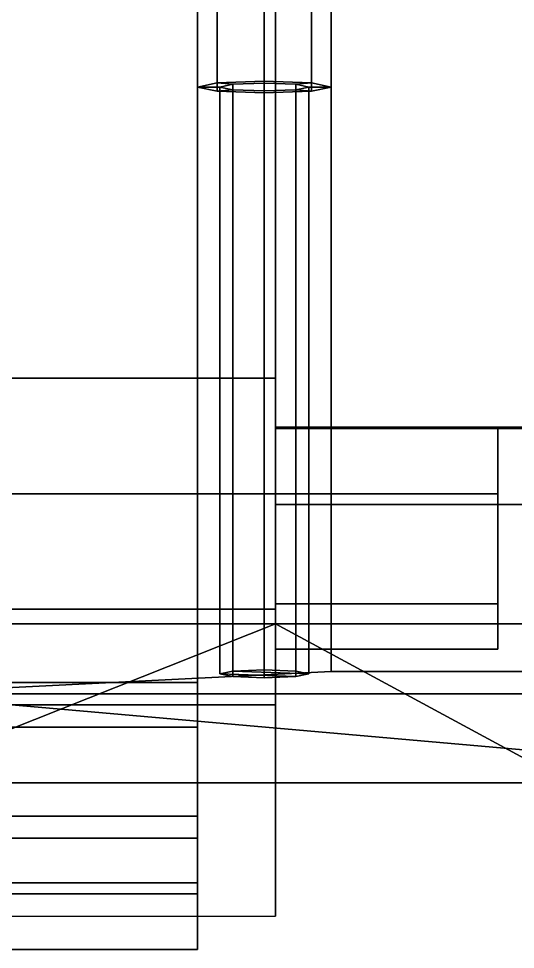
# Model space of a CAD drawing. Header units: millimetres. Extents: x -1.7 to 1.6, y -3.2 to 7.1.
# Drawn here: x -1.191 to -0.744, y -3.2 to -2.363 of the extents above; entities that cross this region are included whole.
import ezdxf

# ---------------------------------------------------------------- set-up
doc = ezdxf.new("R2010")
doc.units = ezdxf.units.MM
doc.header["$MEASUREMENT"] = 0
for name, color, linetype in [('fenders', 6, 'Continuous'), ('tracks', 3, 'Continuous'), ('wheels', 2, 'Continuous')]:
    doc.layers.add(name, color=color, linetype=linetype)

msp = doc.modelspace()

# ---------------------------------------------------------------- linework, layer by layer
for points in [[(-0.96, 3.13016, 1.07919), (-0.96, -2.90717, 1.16), (-0.96, -2.90717, 1.16), (-0.96, 2.57723, 1.40366)], [(-0.96, 1.96, 0.93), (-0.96, -1.92, 0.93), (-0.96, -2.90717, 1.16), (-0.96, 3.13016, 1.07919)], [(0.96, 2.92, 0.51), (0.96, -2.73, 0.51), (-0.96, -2.73, 0.51), (-0.96, 2.92, 0.51)], [(-0.96, -1.99, 0.91), (-0.96, -2.90717, 1.16), (-0.96, -2.90717, 1.16), (-0.96, -1.92, 0.93)], [(-0.96, -2.05, 0.85), (-0.96, -2.90717, 1.16), (-0.96, -2.90717, 1.16), (-0.96, -1.99, 0.91)], [(-0.91, -2.95, 1.68174), (-0.91, -2.08, 1.75739), (-1.27, -2.05, 1.76), (-1.31, -2.97, 1.68)], [(-0.96, -2.07, 0.76), (-0.96, -2.90717, 1.16), (-0.96, -2.90717, 1.16), (-0.96, -2.05, 0.85)], [(-0.96, -2.07, 0.51), (-0.96, -2.73, 0.51), (-0.96, -2.90717, 1.16), (-0.96, -2.07, 0.76)], [(-0.06, -2.95, 1.73174), (-0.06, -2.08, 1.80739), (-0.91, -2.08, 1.80739), (-0.91, -2.95, 1.73174)], [(-0.91, -2.95, 1.73174), (-0.91, -2.08, 1.80739), (-0.91, -2.08, 1.75739), (-0.91, -2.95, 1.68174)], [(-1.01243, -2.42043, 1.75223), (-1.03, -2.42413, 1.7945), (-1.03, -2.195, 1.81454), (-1.01243, -2.1913, 1.77228)], [(-0.97, -2.4189, 1.73472), (-1.01243, -2.42043, 1.75223), (-1.01243, -2.1913, 1.77228), (-0.97, -2.18977, 1.75477)], [(-0.92757, -2.42043, 1.75223), (-0.97, -2.4189, 1.73472), (-0.97, -2.18977, 1.75477), (-0.92757, -2.1913, 1.77228)], [(-0.91, -2.42413, 1.7945), (-0.92757, -2.42043, 1.75223), (-0.92757, -2.1913, 1.77228), (-0.91, -2.195, 1.81454)], [(-1.03, -2.42413, 1.7945), (-1.01243, -2.42782, 1.83676), (-1.01243, -2.1987, 1.85681), (-1.03, -2.195, 1.81454)], [(-1.01243, -2.42782, 1.83676), (-0.97, -2.42936, 1.85427), (-0.97, -2.20023, 1.87431), (-1.01243, -2.1987, 1.85681)], [(-0.97, -2.42936, 1.85427), (-0.92757, -2.42782, 1.83676), (-0.92757, -2.1987, 1.85681), (-0.97, -2.20023, 1.87431)], [(-0.92757, -2.42782, 1.83676), (-0.91, -2.42413, 1.7945), (-0.91, -2.195, 1.81454), (-0.92757, -2.1987, 1.85681)], [(-0.97, -2.42064, 1.75465), (-0.99828, -2.42166, 1.76632), (-1.01243, -2.42043, 1.75223), (-0.97, -2.4189, 1.73472)], [(-0.94172, -2.42166, 1.76632), (-0.97, -2.42064, 1.75465), (-0.97, -2.4189, 1.73472), (-0.92757, -2.42043, 1.75223)], [(-0.99828, -2.42166, 1.76632), (-1.01, -2.42413, 1.7945), (-1.03, -2.42413, 1.7945), (-1.01243, -2.42043, 1.75223)], [(-1.01, -2.42413, 1.7945), (-0.99828, -2.42659, 1.82267), (-1.01243, -2.42782, 1.83676), (-1.03, -2.42413, 1.7945)], [(-0.99828, -2.42659, 1.82267), (-0.97, -2.42761, 1.83434), (-0.97, -2.42936, 1.85427), (-1.01243, -2.42782, 1.83676)], [(-1.01, -2.42413, 1.7945), (-0.99828, -2.42166, 1.76632), (-0.99828, -2.94964, 1.72013), (-1.01, -2.95211, 1.7483)], [(-0.99828, -2.42659, 1.82267), (-1.01, -2.42413, 1.7945), (-1.01, -2.95211, 1.7483), (-0.99828, -2.95457, 1.77648)], [(-0.99828, -2.42166, 1.76632), (-0.97, -2.42064, 1.75465), (-0.97, -2.94862, 1.70846), (-0.99828, -2.94964, 1.72013)], [(-0.97, -2.42761, 1.83434), (-0.99828, -2.42659, 1.82267), (-0.99828, -2.95457, 1.77648), (-0.97, -2.9556, 1.78815)], [(-0.97, -2.42064, 1.75465), (-0.94172, -2.42166, 1.76632), (-0.94172, -2.94964, 1.72013), (-0.97, -2.94862, 1.70846)], [(-0.97, -2.42761, 1.83434), (-0.94172, -2.42659, 1.82267), (-0.92757, -2.42782, 1.83676), (-0.97, -2.42936, 1.85427)], [(-0.94172, -2.42659, 1.82267), (-0.97, -2.42761, 1.83434), (-0.97, -2.9556, 1.78815), (-0.94172, -2.95457, 1.77648)], [(-0.93, -2.42413, 1.7945), (-0.94172, -2.42166, 1.76632), (-0.92757, -2.42043, 1.75223), (-0.91, -2.42413, 1.7945)], [(-0.94172, -2.42166, 1.76632), (-0.93, -2.42413, 1.7945), (-0.93, -2.95211, 1.7483), (-0.94172, -2.94964, 1.72013)], [(-0.94172, -2.42659, 1.82267), (-0.93, -2.42413, 1.7945), (-0.91, -2.42413, 1.7945), (-0.92757, -2.42782, 1.83676)], [(-0.93, -2.42413, 1.7945), (-0.94172, -2.42659, 1.82267), (-0.94172, -2.95457, 1.77648), (-0.93, -2.95211, 1.7483)], [(-0.76, -2.73119, 0.51436), (-0.96, -2.73, 0.51), (0.96, -2.73, 0.51), (0.76, -2.73119, 0.51436)], [(-0.96, -2.73, 0.51), (-0.76, -2.73119, 0.51436), (-0.96, -2.73119, 0.51436), (-0.96, -2.73, 0.51)], [(-0.76, -2.73119, 0.51436), (-0.76, -2.79, 0.49), (-0.96, -2.79, 0.49), (-0.96, -2.73119, 0.51436)], [(-0.96, -2.79, 0.49), (-0.96, -2.88899, 0.72899), (-0.96, -2.79976, 0.76596), (-0.96, -2.73119, 0.51436)], [(-0.76, -2.73119, 0.51436), (-0.76, -2.79976, 0.76596), (-0.76, -2.88899, 0.72899), (-0.76, -2.79, 0.49)], [(0.76, -2.73119, 0.51436), (0.76, -2.79976, 0.76596), (-0.76, -2.79976, 0.76596), (-0.76, -2.73119, 0.51436)], [(-0.76, -2.79, 0.49), (-0.76, -2.88899, 0.53101), (-0.96, -2.88899, 0.53101), (-0.96, -2.79, 0.49)], [(-0.96, -2.88899, 0.53101), (-0.96, -2.93, 0.63), (-0.96, -2.88899, 0.72899), (-0.96, -2.79, 0.49)], [(-0.76, -2.79, 0.49), (-0.76, -2.88899, 0.72899), (-0.76, -2.93, 0.63), (-0.76, -2.88899, 0.53101)], [(-0.76, -2.88899, 0.72899), (-0.76, -2.79976, 0.76596), (-0.96, -2.79976, 0.76596), (-0.96, -2.88899, 0.72899)], [(0.96, -2.79976, 0.76596), (0.96, -2.90717, 1.16), (-0.96, -2.90717, 1.16), (-0.96, -2.79976, 0.76596)], [(-0.76, -2.93, 0.63), (-0.76, -2.88899, 0.72899), (-0.96, -2.88899, 0.72899), (-0.96, -2.93, 0.63)], [(-0.76, -2.88899, 0.53101), (-0.76, -2.93, 0.63), (-0.96, -2.93, 0.63), (-0.96, -2.88899, 0.53101)], [(-1.56, -2.90717, 1.16), (-1.56, -2.90717, 1.16), (-0.96, -2.90717, 1.16), (-1.32, -3.05, 1.66)], [(-0.96, -2.90717, 1.16), (-0.71, -3.04234, 1.63317), (-0.71, -3.05, 1.66), (-1.32, -3.05, 1.66)], [(-0.71, -3.04234, 1.63317), (-0.96, -2.90717, 1.16), (0.96, -2.90717, 1.16), (0.71, -3.04234, 1.63317)], [(1.31, -2.97, 1.68), (0.91, -2.95, 1.68174), (-0.91, -2.95, 1.68174), (-1.31, -2.97, 1.68)], [(-0.94172, -2.95457, 1.77648), (-1.01, -2.95211, 1.7483), (-0.99828, -2.94964, 1.72013), (-0.93, -2.95211, 1.7483)], [(-0.97, -2.9556, 1.78815), (-0.99828, -2.95457, 1.77648), (-1.01, -2.95211, 1.7483), (-0.94172, -2.95457, 1.77648)], [(-0.93, -2.95211, 1.7483), (-0.99828, -2.94964, 1.72013), (-0.97, -2.94862, 1.70846), (-0.94172, -2.94964, 1.72013)], [(-0.06, -2.95, 1.68174), (-0.06, -2.95, 1.73174), (-0.91, -2.95, 1.73174), (-0.91, -2.95, 1.68174)], [(-1.31, -2.97, 1.68), (-1.32, -3.05, 1.66), (-0.71, -3.05, 1.66), (-0.71, -3.02282, 1.6668)], [(-1.31, -2.97, 1.68), (-0.71, -3.02282, 1.6668), (0.71, -3.02282, 1.6668), (1.31, -2.97, 1.68)]]:
    msp.add_3dface(points)
at = {"layer": 'fenders'}
for points in [[(-0.96, -2.98, 1.15), (-0.96, -3.14, 0.95), (-0.96, -2.84993, 0.95), (-0.96, -2.90717, 1.16)], [(-1.56, -2.90717, 1.16), (-1.65, -2.98, 1.15), (-0.96, -2.98, 1.15), (-0.96, -2.90717, 1.16)], [(-1.65, -2.98, 1.15), (-1.65, -3.17, 0.97), (-0.96, -3.17, 0.97), (-0.96, -2.98, 1.15)], [(-0.96, -2.98, 1.15), (-0.96, -3.17, 0.97), (-0.96, -3.14, 0.95), (-0.96, -2.98, 1.15)]]:
    msp.add_3dface(points, dxfattribs=at)
at = {"layer": 'tracks'}
for points in [[(-1.03, -2.79, 1.04), (-1.03, -1.58, 1.09), (-1.63, -1.58, 1.09), (-1.63, -2.79, 1.04)], [(-1.63, -2.79, 0.98), (-1.63, -1.58, 1.03), (-1.03, -1.58, 1.03), (-1.03, -2.79, 0.98)], [(-1.03, -2.79, 0.98), (-1.03, -1.58, 1.03), (-1.03, -1.58, 1.09), (-1.03, -2.79, 1.04)], [(-1.03, -2.1, 0.01), (-1.03, -3, 0.26), (-1.63, -3, 0.26), (-1.63, -2.1, 0.01)], [(-1.63, -2.1, 0.08), (-1.63, -2.96, 0.32), (-1.03, -2.96, 0.32), (-1.03, -2.1, 0.08)], [(-1.03, -2.1, 0.08), (-1.03, -2.96, 0.32), (-1.03, -3, 0.26), (-1.03, -2.1, 0.01)], [(-1.03, -2.98, 0.99), (-1.03, -2.79, 1.04), (-1.63, -2.79, 1.04), (-1.63, -2.98, 0.99)], [(-1.63, -2.97, 0.93), (-1.63, -2.79, 0.98), (-1.03, -2.79, 0.98), (-1.03, -2.97, 0.93)], [(-1.03, -2.97, 0.93), (-1.03, -2.79, 0.98), (-1.03, -2.79, 1.04), (-1.03, -2.98, 0.99)], [(-1.63, -2.96, 0.32), (-1.63, -3.08, 0.43), (-1.03, -3.08, 0.43), (-1.03, -2.96, 0.32)], [(-1.03, -2.96, 0.32), (-1.03, -3.08, 0.43), (-1.03, -3.15, 0.41), (-1.03, -3, 0.26)], [(-1.63, -3.1, 0.8), (-1.63, -2.97, 0.93), (-1.03, -2.97, 0.93), (-1.03, -3.1, 0.8)], [(-1.03, -3.1, 0.8), (-1.03, -2.97, 0.93), (-1.03, -2.98, 0.99), (-1.03, -3.15, 0.84)], [(-1.03, -3.15, 0.84), (-1.03, -2.98, 0.99), (-1.63, -2.98, 0.99), (-1.63, -3.15, 0.84)], [(-1.03, -3, 0.26), (-1.03, -3.15, 0.41), (-1.63, -3.15, 0.41), (-1.63, -3, 0.26)], [(-1.63, -3.08, 0.43), (-1.63, -3.14, 0.57), (-1.03, -3.14, 0.57), (-1.03, -3.08, 0.43)], [(-1.03, -3.08, 0.43), (-1.03, -3.14, 0.57), (-1.03, -3.2, 0.56), (-1.03, -3.15, 0.41)], [(-1.63, -3.14, 0.67), (-1.63, -3.1, 0.8), (-1.03, -3.1, 0.8), (-1.03, -3.14, 0.67)], [(-1.03, -3.14, 0.67), (-1.03, -3.1, 0.8), (-1.03, -3.15, 0.84), (-1.03, -3.2, 0.69)], [(-1.63, -3.14, 0.57), (-1.63, -3.14, 0.67), (-1.03, -3.14, 0.67), (-1.03, -3.14, 0.57)], [(-1.03, -3.14, 0.57), (-1.03, -3.14, 0.67), (-1.03, -3.2, 0.69), (-1.03, -3.2, 0.56)], [(-1.03, -3.15, 0.41), (-1.03, -3.2, 0.56), (-1.63, -3.2, 0.56), (-1.63, -3.15, 0.41)], [(-1.03, -3.2, 0.69), (-1.03, -3.15, 0.84), (-1.63, -3.15, 0.84), (-1.63, -3.2, 0.69)], [(-1.03, -3.2, 0.56), (-1.03, -3.2, 0.69), (-1.63, -3.2, 0.69), (-1.63, -3.2, 0.56)]]:
    msp.add_3dface(points, dxfattribs=at)
at = {"layer": 'wheels'}
for points in [[(-0.96, -2.79, 0.75), (-0.96, -2.68608, 0.69), (-1.3, -2.68608, 0.69), (-1.3, -2.79, 0.75)], [(-0.96, -2.68608, 0.69), (-0.96, -2.68608, 0.57), (-1.3, -2.68608, 0.57), (-1.3, -2.68608, 0.69)], [(-0.96, -2.68608, 0.57), (-0.96, -2.79, 0.51), (-1.3, -2.79, 0.51), (-1.3, -2.68608, 0.57)], [(-0.96, -2.79, 0.51), (-0.96, -2.89392, 0.57), (-1.3, -2.89392, 0.57), (-1.3, -2.79, 0.51)], [(-0.96, -2.89392, 0.69), (-0.96, -2.79, 0.75), (-1.3, -2.79, 0.75), (-1.3, -2.89392, 0.69)], [(-0.96, -2.89392, 0.57), (-0.96, -2.89392, 0.69), (-1.3, -2.89392, 0.69), (-1.3, -2.89392, 0.57)]]:
    msp.add_3dface(points, dxfattribs=at)

doc.saveas('drawing.dxf')
